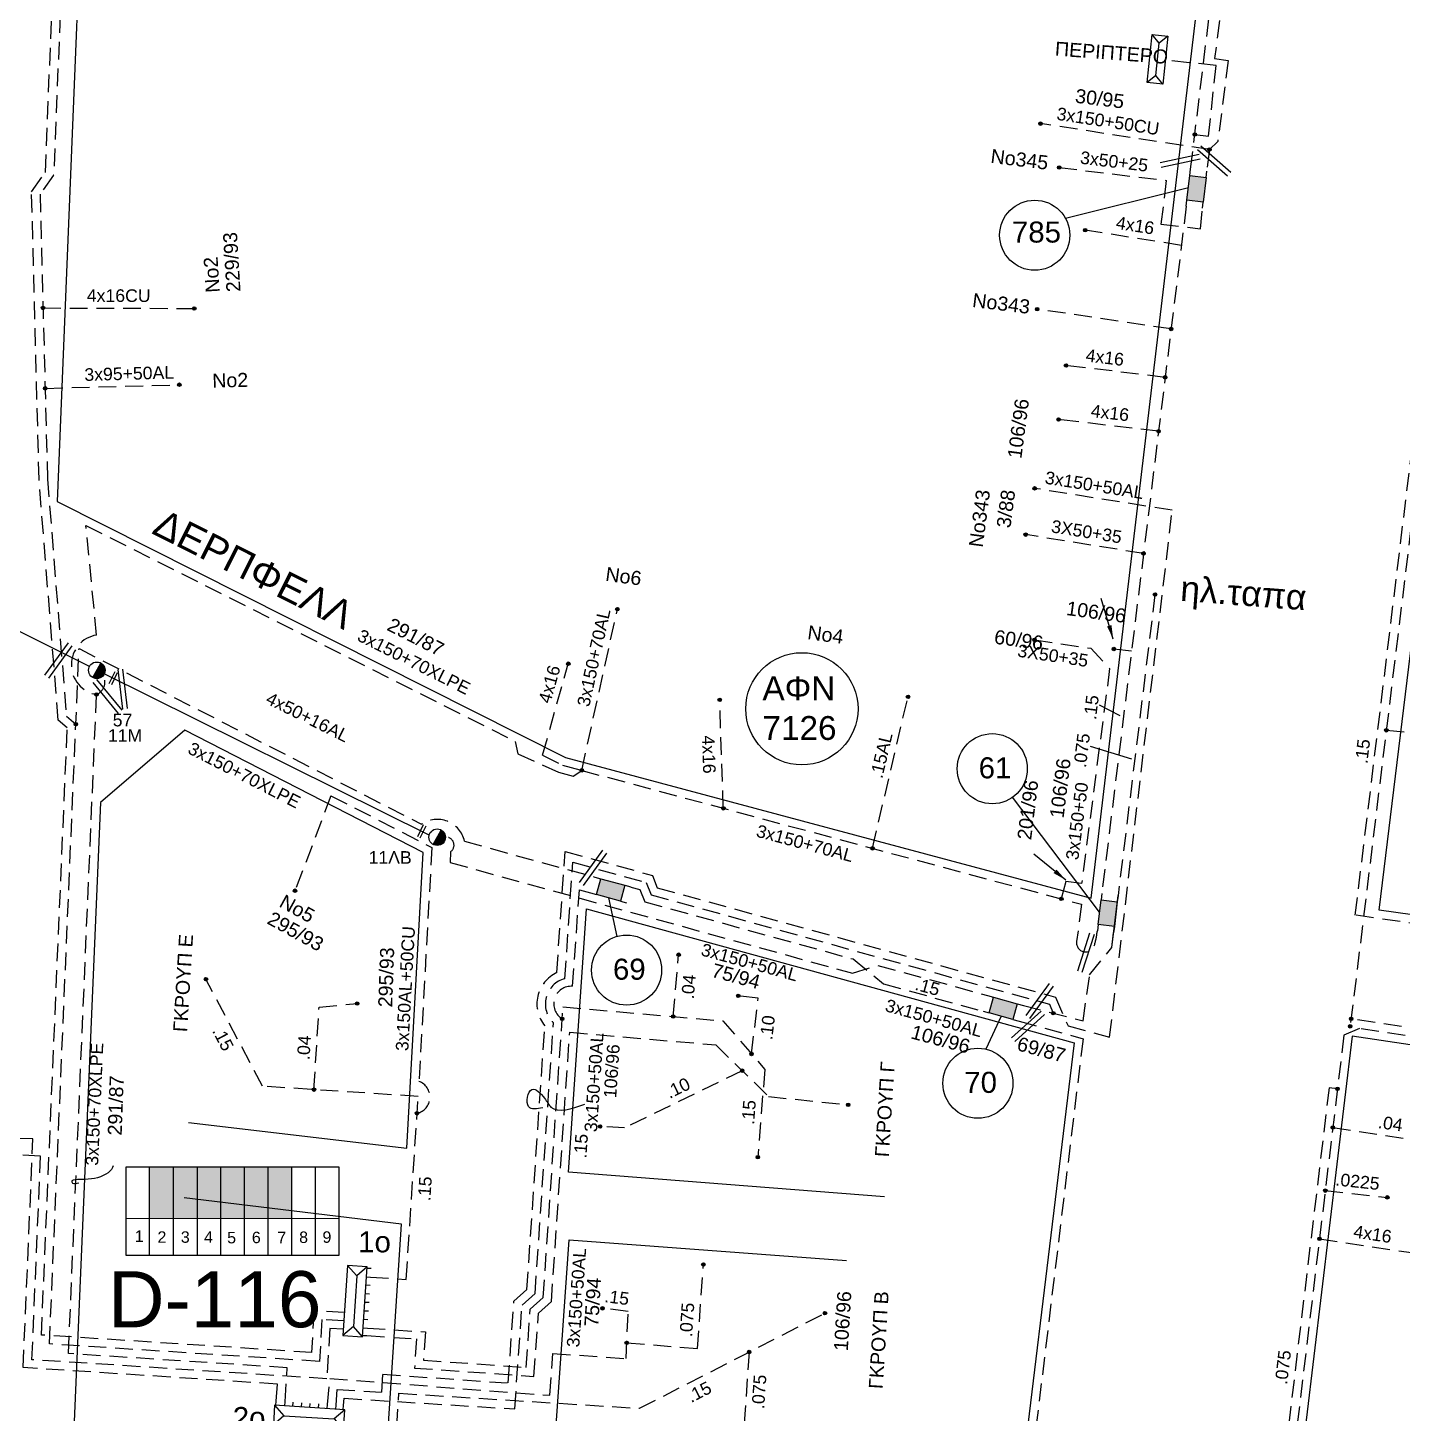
# Model space of a CAD drawing. Header units: millimetres. Extents: x 2910 to 3994, y 712 to 1224.
# Drawn here: x 2967.1 to 3065.1, y 1035.8 to 1134.6 of the extents above; entities that cross this region are included whole.
import ezdxf
from ezdxf.enums import TextEntityAlignment as Align

# ---------------------------------------------------------------- set-up
doc = ezdxf.new("R2010")
doc.units = ezdxf.units.MM
doc.linetypes.add('DASHED', pattern=[19.05, 12.7, -6.35])
for name, color, linetype in [('.0225', 7, 'Continuous'), ('.04', 7, 'Continuous'), ('.075', 7, 'Continuous'), ('.10', 7, 'Continuous'), ('.15', 7, 'Continuous'), ('.15AL', 7, 'Continuous'), ('3x150+50', 7, 'Continuous'), ('3x150+50AL', 7, 'Continuous'), ('3x150+50CU', 7, 'Continuous'), ('3x150+70AL', 7, 'Continuous'), ('3x150+70XLPE', 7, 'Continuous'), ('3x150AL+50CU', 7, 'Continuous'), ('3x50+25', 7, 'Continuous'), ('3X50+35', 7, 'Continuous'), ('3x50+35CU', 7, 'Continuous'), ('3x95+50AL', 7, 'Continuous'), ('4x16', 7, 'Continuous'), ('4x16CU', 7, 'Continuous'), ('4x25CU', 7, 'Continuous'), ('4x50+16AL', 7, 'Continuous'), ('CHECK', 7, 'Continuous'), ('Link Box 4 Διευθύνσεων', 7, 'Continuous'), ('Pillar', 7, 'Continuous'), ('Pillar OTE', 7, 'Continuous'), ('text διευθύνσεων', 7, 'Continuous'), ('TEXT ΚΑΛΩΔΙΩΝ', 7, 'Continuous'), ('Άγνωστα', 7, 'Continuous'), ('Επιγραφές - Σχήματα', 7, 'Continuous'), ('Καλώδια ΧΤ   3x150AL+50CU', 7, 'Continuous'), ('Μηχανική τομή', 7, 'Continuous'), ('Στύλος ΦΜ', 7, 'Continuous'), ('Στύλος ΦΜ @ 1', 7, 'Continuous'), ('Συνδέσεις', 7, 'Continuous'), ('Τομή', 7, 'Continuous'), ('Υποσταθμός πόλεως', 7, 'Continuous'), ('Υπόβαθρο ΔΕΗ', 7, 'Continuous')]:
    doc.layers.add(name, color=color, linetype=linetype)
doc.styles.get("Standard").update_dxf_attribs({"font": 'arial.ttf'})
doc.linetypes.add('SYN_LINE', pattern='A,0.5,-0.0001,["/\\/\\/\\/",Standard,S=0.1,R=0,X=0,Y=-0.05],-0.25', length=0.7501)
doc.dimstyles.new('ISO-25', dxfattribs={"dimtxt": 2.5, "dimasz": 2.5, "dimexe": 1.25, "dimexo": 0.625, "dimtad": 1, "dimtxsty": 'Standard', "dimcen": 2.5, "dimadec": 0, "dimazin": 0, "dimtfac": 1, "dimtmove": 0, "dimatfit": 3, "dimfxl": 1, "dimarcsym": 0})

# ---------------------------------------------------------------- blocks, each defined once
blk = doc.blocks.new('LINK BOX 4 ΑΝΑΧΩΡΗΣΕΩΝ')
at = {"layer": 'Link Box 4 Διευθύνσεων', "ltscale": 40}
blk.add_hatch(color=256, dxfattribs=at).paths.add_polyline_path([(-3.54, 0), (-3.54, -4.67), (3.54, -4.67), (3.54, 0)])
for p, q in [((-3.54, 0), (-5.33, 0)), ((5.33, 0), (3.54, 0)), ((-3.54, -4.67), (-5.33, -4.67)), ((5.33, -4.67), (3.54, -4.67))]:
    blk.add_line(p, q, dxfattribs=at)
blk.add_lwpolyline([(-3.54, -4.67), (-3.54, 0), (3.54, 0), (3.54, -4.67)], close=True, dxfattribs=at)
blk = doc.blocks.new('ΥΠΑΡΧΩΝ ΤΣΙΜΕΝΤΕΝΙΟΣ ΣΤΥΛΟΣ')
at = {"layer": 'Στύλος ΦΜ'}
blk.add_hatch(color=7, dxfattribs=at).paths.add_polyline_path([(-1.29, -2.28, 0.574793), (2.62, 0, 0.268822), (1.3, 2.27)])
at = {"layer": 'Στύλος ΦΜ', "color": 7}
blk.add_line((-1.29, -2.28), (1.3, 2.27), dxfattribs=at)
blk.add_circle((0, 0), 2.62, dxfattribs=at)
at = {"layer": 'Στύλος ΦΜ', "flags": 4}
for tag, p in [('ΑΡΙΘΜΟΣ', (-4.68, 8.05)), ('ΤΥΠΟΣ', (-4.91, 3.03))]:
    blk.add_attdef(tag, p, '', height=4, dxfattribs=at)
blk = doc.blocks.new('_ΣΥΝΔΕΣΗ')
at = {"layer": 'Συνδέσεις', "linetype": 'SYN_LINE', "ltscale": 40}
blk.add_hatch(color=256, dxfattribs=at).paths.add_polyline_path([(0.5, -0.01, 1), (-0.5, -0.01, 1)])
at = {"layer": 'Συνδέσεις'}
blk.add_circle((0, -0.01), 0.5, dxfattribs=at)
blk = doc.blocks.new('ΥΠΟΣΤΑΘΜΟΣ ΠΟΛΕΩΣ 9 ΑΝΑΧΩΡΗΣΕΩΝ')
at = {"layer": 'Υποσταθμός πόλεως', "ltscale": 40}
for p, q in [((-9.63, -2.82), (-9.63, -4)), ((-7.12, -2.82), (-7.12, -4)), ((-4.84, -2.82), (-4.84, -4)), ((-2.36, -2.82), (-2.36, -4)), ((0.09, -2.82), (0.09, -4)), ((2.55, -2.82), (2.55, -4)), ((5.02, -2.82), (5.02, -4)), ((7.48, -2.82), (7.48, -4)), ((9.61, -2.82), (9.61, -4))]:
    blk.add_line(p, q, dxfattribs=at)
blk.add_lwpolyline([(-10.02, 2.82), (10.02, 2.82), (10.02, -2.82), (-10.02, -2.82)], close=True, dxfattribs=at)
for points in [[(-7.21, 0), (-10.02, 2.82)], [(-10.02, -2.82), (-7.21, 0)], [(-7.21, 0), (7.21, 0)], [(7.21, 0), (10.02, 2.82)], [(10.02, -2.82), (7.21, 0)]]:
    blk.add_lwpolyline(points, dxfattribs=at)
at = {"layer": 'Υποσταθμός πόλεως', "linetype": 'SYN_LINE', "ltscale": 40, "flags": 1}
for tag, p in [('ΜΕΤΑΣΧΗΜΑΤΙΣΜΟΣ', (10.79, 1.71)), ('ΙΣΧΥΣ', (10.77, -1.08)), ('ΑΡΙΘΜΟΣ', (10.89, -3.8))]:
    blk.add_attdef(tag, p, '', height=1.8, dxfattribs=at)
blk = doc.blocks.new('ΤΟΜΗ')
at = {"layer": 'Τομή', "ltscale": 40}
for p, q in [((-5.68, 0), (17.06, 0)), ((-5.68, -2.77), (17.06, -2.77))]:
    blk.add_line(p, q, dxfattribs=at)
blk = doc.blocks.new('ΜΗΧΑΝΙΚΗ ΤΟΜΗ')
at = {"layer": 'Μηχανική τομή', "ltscale": 40}
for p, q in [((-1.89, 0.78), (5.69, 0.78)), ((-1.89, -0.77), (5.69, -0.77))]:
    blk.add_line(p, q, dxfattribs=at)
blk = doc.blocks.new('Pillar')
at = {"layer": 'Υποσταθμός πόλεως', "linetype": 'Continuous', "ltscale": 40}
blk.add_lwpolyline([(-8.57, 2.82), (8.57, 2.82), (8.57, -2.82), (-8.57, -2.82)], close=True, dxfattribs=at)
for points in [[(-5.75, 0), (-8.57, 2.82)], [(-8.57, -2.82), (-5.75, 0)], [(-5.75, 0), (5.75, 0)], [(5.75, 0), (8.57, 2.82)], [(8.57, -2.82), (5.75, 0)]]:
    blk.add_lwpolyline(points, dxfattribs=at)
at = {"layer": 'Pillar', "ltscale": 40}
blk.add_attdef('PILLAR', (-5.74, 3.71), '', height=2.52, dxfattribs=at)

msp = doc.modelspace()

# ---------------------------------------------------------------- hatches: boundary and pattern name
at = {"layer": 'Καλώδια ΧΤ   3x150AL+50CU', "lineweight": -3, "ltscale": 0.2}
h = msp.add_hatch(color=2, dxfattribs=at)
h.dxf.hatch_style = 1
h.paths.add_polyline_path([(2977.505, 1053.395), (2975.785, 1053.396), (2975.784, 1049.715), (2977.504, 1049.714)])
h = msp.add_hatch(color=27, dxfattribs=at)
h.dxf.hatch_style = 1
h.paths.add_polyline_path([(2977.504, 1049.714), (2979.224, 1049.712), (2979.224, 1053.395), (2977.505, 1053.395)])
h = msp.add_hatch(color=5, dxfattribs=at)
h.dxf.hatch_style = 1
h.paths.add_polyline_path([(2980.873, 1053.395), (2979.224, 1053.395), (2979.224, 1049.712), (2980.873, 1049.71)])
h = msp.add_hatch(color=30, dxfattribs=at)
h.dxf.hatch_style = 1
h.paths.add_polyline_path([(2980.873, 1049.71), (2982.566, 1049.709), (2982.566, 1053.395), (2980.873, 1053.395)])
h = msp.add_hatch(color=85, dxfattribs=at)
h.dxf.hatch_style = 1
h.paths.add_polyline_path([(2982.566, 1049.71), (2984.259, 1049.709), (2984.259, 1053.395), (2982.566, 1053.395)])
h = msp.add_hatch(color=133, dxfattribs=at)
h.dxf.hatch_style = 1
h.paths.add_polyline_path([(2984.264, 1049.709), (2985.957, 1049.707), (2985.957, 1053.393), (2984.264, 1053.394)])

# ---------------------------------------------------------------- linework, layer by layer
at = {"layer": '.0225', "color": 27, "linetype": 'DASHED', "lineweight": -3, "ltscale": 0.1}
msp.add_lwpolyline([(3059.629, 1051.689), (3064.054, 1051.21)], dxfattribs=at)
at = {"layer": '.04', "color": 30, "linetype": 'DASHED', "lineweight": -3, "ltscale": 0.1}
msp.add_lwpolyline([(3013.134, 1064.106), (3013.525, 1068.51)], dxfattribs=at)
at = {"layer": '.04', "color": 133, "linetype": 'DASHED', "lineweight": -3, "ltscale": 0.1}
msp.add_lwpolyline([(2987.523, 1058.891), (2987.888, 1064.776), (2990.597, 1065.027)], dxfattribs=at)
at = {"layer": '.04', "color": 27, "linetype": 'DASHED', "lineweight": -3, "ltscale": 0.1}
msp.add_lwpolyline([(3060.169, 1056.188), (3068.127, 1054.986)], dxfattribs=at)
at = {"layer": '.075', "color": 62, "linetype": 'DASHED', "lineweight": -3, "ltscale": 0.1}
msp.add_lwpolyline([(3069.984, 1138.749), (3070.58, 1138.677), (3061.409, 1063.41)], dxfattribs=at)
at = {"layer": '.075', "color": 2, "linetype": 'DASHED', "lineweight": -3, "ltscale": 0.1}
msp.add_lwpolyline([(3047.49, 1094.198), (3044.853, 1072.728)], dxfattribs=at)
at = {"layer": '.075', "color": 6, "linetype": 'DASHED', "lineweight": -3, "ltscale": 0.1}
msp.add_lwpolyline([(3037.796, 1063.775), (3042.36, 1062.52), (3032.204, 978.679), (3031.287, 964.35), (3030.239, 941.183), (3031.45, 938.572), (3030.965, 929.828), (3029.982, 927.209), (3028.408, 909.453), (3027.282, 891.407)], dxfattribs=at)
at = {"layer": '.075', "color": 27, "linetype": 'DASHED', "lineweight": -3, "ltscale": 0.1}
for points in [[(3060.5, 1058.947), (3059.904, 1059.018), (3055.87, 1025.407)], [(3009.822, 1040.843), (3014.874, 1040.43), (3015.288, 1046.424)]]:
    msp.add_lwpolyline(points, dxfattribs=at)
at = {"layer": '.075', "color": 1, "linetype": 'DASHED', "lineweight": -3, "ltscale": 0.1}
msp.add_lwpolyline([(3018.548, 1040.179), (3018.045, 1032.966)], dxfattribs=at)
at = {"layer": '.10', "color": 30, "linetype": 'DASHED', "lineweight": -3, "ltscale": 0.1}
msp.add_lwpolyline([(3018.72, 1061.433), (3019.194, 1065.414), (3017.775, 1065.583)], dxfattribs=at)
at = {"layer": '.10', "color": 5, "linetype": 'DASHED', "lineweight": -3, "ltscale": 0.1}
msp.add_lwpolyline([(3018.058, 1060.243), (3009.661, 1056.167), (3007.919, 1056.266)], dxfattribs=at)
at = {"layer": '.15', "color": 85, "linetype": 'DASHED', "lineweight": -3, "ltscale": 0.1}
msp.add_lwpolyline([(2971.011, 1171.041, 0.360161), (2970.625, 1170.16), (2970.331, 1162.896), (2970.501, 1162.161), (2968.96, 1124.084), (2967.99, 1122.73), (2968.519, 1102.425), (2969.868, 1085.523), (2970.541, 1084.956)], format="xyb", dxfattribs=at)
at = {"layer": '.15', "color": 62, "linetype": 'DASHED', "lineweight": -3, "ltscale": 0.1}
msp.add_lwpolyline([(3074.048, 1062.663), (3071.502, 1063.044), (3072.514, 1069.819), (3061.77, 1071.328), (3070.475, 1142.777)], dxfattribs=at)
at = {"layer": '.15', "color": 2, "linetype": 'DASHED', "lineweight": -3, "ltscale": 0.1}
for points in [[(3049.714, 1121.872), (3043.694, 1072.866)], [(3045.817, 1090.145), (3044.557, 1090.303)]]:
    msp.add_lwpolyline(points, dxfattribs=at)
at = {"layer": '.15', "color": 30, "linetype": 'DASHED', "lineweight": -3, "ltscale": 0.1}
msp.add_lwpolyline([(2996.896, 1076.885, -0.771551), (2997.261, 1075.857), (2997.234, 1075.084), (3025.919, 1067.197), (3027.738, 1067.751), (3035.536, 1065.607)], format="xyb", dxfattribs=at)
for points in [[(3010.121, 1073.339), (3010.761, 1073.163), (3011.108, 1072.29), (3025.963, 1068.206), (3028.127, 1066.434), (3035.227, 1064.482)], [(2991.328, 1041.884), (2995.463, 1041.616), (2995.333, 1039.6), (3002.649, 1039.091), (3002.941, 1043.231), (3003.871, 1044.063), (3005.276, 1064.793), (3016.679, 1063.796), (3019.667, 1060.337), (3019.165, 1054.078)]]:
    msp.add_lwpolyline(points, dxfattribs=at)
at = {"layer": '.15', "color": 133, "linetype": 'DASHED', "lineweight": -3, "ltscale": 0.1}
msp.add_lwpolyline([(2991.563, 1045.526), (2994.102, 1045.362), (2994.951, 1058.408), (2983.857, 1059.13), (2979.819, 1066.765)], dxfattribs=at)
at = {"layer": '.15', "color": 5, "linetype": 'DASHED', "lineweight": -3, "ltscale": 0.1}
msp.add_lwpolyline([(2991.293, 1041.352), (2994.83, 1041.123), (2994.695, 1039.043), (3003.205, 1038.45), (3003.523, 1042.946), (3004.453, 1043.778), (3005.755, 1062.983), (3016.18, 1062.082), (3019.937, 1058.404), (3025.61, 1057.807)], dxfattribs=at)
at = {"layer": '.15', "color": 27, "linetype": 'DASHED', "lineweight": -3, "ltscale": 0.1}
for points in [[(3078.524, 1060.781), (3062.075, 1063.239), (3060.96, 1062.782), (3056.466, 1025.336), (3055.045, 1023.493), (3054.726, 1020.836)], [(2988.485, 1036.445), (2988.649, 1038.291), (3004.334, 1037.099), (3004.553, 1040.083), (3009.772, 1039.715), (3009.923, 1043.069), (3008.097, 1043.301)]]:
    msp.add_lwpolyline(points, dxfattribs=at)
at = {"layer": '.15', "color": 1, "linetype": 'DASHED', "lineweight": -3, "ltscale": 0.1}
msp.add_lwpolyline([(2993.578, 1037.242), (3010.739, 1036.172), (3023.956, 1042.955)], dxfattribs=at)
at = {"layer": '.15AL', "color": 1, "linetype": 'DASHED', "lineweight": -3, "ltscale": 0.1}
msp.add_lwpolyline([(3027.344, 1076.101), (3029.878, 1086.893)], dxfattribs=at)
at = {"layer": '3x150+50', "color": 30, "linetype": 'DASHED', "lineweight": -3, "ltscale": 0.1}
msp.add_lwpolyline([(3121.778, 1143.338), (3121.359, 1142.286), (3115.312, 1144.615), (3115.355, 1144.852), (3069.097, 1162.67), (3069.902, 1169.893), (3057.926, 1171.228), (3053.875, 1137.14), (3052.34, 1136.998), (3051.737, 1132.402), (3052.718, 1132.273), (3051.959, 1126.493), (3051.371, 1125.922), (3051.188, 1124.38)], dxfattribs=at)
at = {"layer": '3x150+50', "color": 1, "linetype": 'DASHED', "lineweight": -3, "ltscale": 0.1}
for points in [[(3042.91, 1090.359), (3044.257, 1088.924), (3042.256, 1073.578), (3041.138, 1073.723), (3040.808, 1072.495)], [(2987.213, 989.411), (2991.722, 989.124), (2993.401, 1015.446), (2992.345, 1017.738), (2993.578, 1037.242)]]:
    msp.add_lwpolyline(points, dxfattribs=at)
at = {"layer": '3x150+50', "color": 30, "linetype": 'DASHED', "lineweight": -3, "ltscale": 0.1}
msp.add_lwpolyline([(3005.218, 1063.936, -0.787338), (3005.961, 1066.258), (3006.447, 1073.139), (3007.243, 1072.92)], format="xyb", dxfattribs=at)
at = {"layer": '3x150+50AL', "color": 173, "linetype": 'DASHED', "lineweight": -3, "ltscale": 0.1}
msp.add_lwpolyline([(2989.099, 1036.406), (2989.171, 1037.518), (2992.352, 1037.312), (2992.435, 1038.599), (3001.367, 1037.977), (3001.778, 1043.801), (3002.707, 1044.631), (3003.982, 1063.442, -0.491638), (3004.84, 1067.233), (3005.426, 1075.875), (3011.656, 1074.162), (3012.002, 1073.289), (3040.394, 1065.482), (3041.289, 1063.437), (3044.256, 1062.621), (3048.722, 1100.199), (3038.908, 1101.76)], format="xyb", dxfattribs=at)
at = {"layer": '3x150+50AL', "color": 2, "linetype": 'DASHED', "lineweight": -3, "ltscale": 0.1}
msp.add_lwpolyline([(2989.631, 1036.371), (2989.664, 1036.885), (3001.838, 1036.126), (3002.36, 1043.516), (3003.289, 1044.347), (3004.598, 1063.66, -0.590158), (3005.412, 1066.803), (3005.975, 1075.102), (3011.208, 1073.663), (3011.555, 1072.79), (3039.959, 1064.98), (3040.237, 1064.346)], format="xyb", dxfattribs=at)
msp.add_lwpolyline([(3038.105, 1064.901), (3042.368, 1063.791), (3042.831, 1067.08), (3044.414, 1069.034), (3044.538, 1070.082)], dxfattribs=at)
at = {"layer": '3x150+50CU', "color": 30, "linetype": 'DASHED', "lineweight": -3, "ltscale": 0.1}
msp.add_lwpolyline([(3051.371, 1125.922), (3039.32, 1127.764)], dxfattribs=at)
at = {"layer": '3x150+70AL', "color": 27, "linetype": 'DASHED', "lineweight": -3, "ltscale": 0.1}
msp.add_lwpolyline([(2989.68, 1043.008), (2987.512, 1043.126), (2987.351, 1040.151), (2968.087, 1041.397), (2969.929, 1084.687), (2969.29, 1085.226), (2967.919, 1102.393), (2967.385, 1122.915), (2968.367, 1124.288), (2969.902, 1162.185, -0.755849), (2970.93, 1162.872, 0.755849)], format="xyb", dxfattribs=at)
at = {"layer": '3x150+70AL', "color": 173, "linetype": 'DASHED', "lineweight": -3, "ltscale": 0.1}
msp.add_lwpolyline([(3050.029, 1124.518), (3051.637, 1137.733), (3052.375, 1138.869), (3052.641, 1140.309)], dxfattribs=at)
at = {"layer": '3x150+70AL', "color": 1, "linetype": 'DASHED', "lineweight": -3, "ltscale": 0.1}
for points in [[(3006.616, 1081.652), (3009.158, 1093.153)], [(3003.818, 1082.738), (3005.25, 1082.018), (3006.617, 1081.652)]]:
    msp.add_lwpolyline(points, dxfattribs=at)
at = {"layer": '3x150+70AL', "color": 85, "linetype": 'DASHED', "lineweight": -3, "ltscale": 0.1}
msp.add_lwpolyline([(2989.647, 1042.409), (2988.079, 1042.494), (2987.917, 1039.513), (2968.66, 1040.759), (2970.77, 1090.339), (2995.192, 1077.813, -0.532512), (2998.252, 1076.603), (3007.553, 1074.046)], format="xyb", dxfattribs=at)
at = {"layer": '3x150+70AL', "color": 1, "linetype": 'DASHED', "lineweight": -3, "ltscale": 0.1}
msp.add_lwpolyline([(3006.617, 1081.652), (3042.251, 1072.108), (3041.899, 1069.449, 0.929089), (3043.173, 1069.184, 0.040984), (3043.379, 1070.22, 562.078772)], format="xyb", dxfattribs=at)
at = {"layer": '3x150+70AL', "color": 6, "linetype": 'DASHED', "lineweight": -3, "ltscale": 0.1}
msp.add_lwpolyline([(2984.832, 1036.682), (2984.911, 1037.896), (2966.787, 1039.078), (2967.481, 1055.373), (2960.437, 1055.553), (2959.281, 1054.7)], dxfattribs=at)
at = {"layer": '3x150+70AL', "color": 2, "linetype": 'DASHED', "lineweight": -3, "ltscale": 0.1}
msp.add_lwpolyline([(2989.615, 1041.809), (2988.645, 1041.862), (2988.45, 1038.276), (2967.411, 1039.637), (2968.03, 1054.159), (2960.924, 1054.462), (2959.973, 1053.761)], dxfattribs=at)
at = {"layer": '3x150+70XLPE', "color": 1, "linetype": 'DASHED', "lineweight": -3, "ltscale": 0.1}
for points in [[(2972.017, 1087.064, -0.849035), (2972.024, 1091.305), (2971.265, 1099.112), (3001.868, 1083.719), (3002.059, 1082.837), (3004.954, 1081.519), (3006, 1081.231), (3006.616, 1081.652)], [(2985.457, 1036.641), (2985.614, 1039.061), (2970.017, 1040.07), (2972.017, 1087.064, 0.447292), (2972.494, 1088.419)]]:
    msp.add_lwpolyline(points, format="xyb", dxfattribs=at)
at = {"layer": '3x150AL+50CU', "color": 133, "linetype": 'DASHED', "lineweight": -3, "ltscale": 0.1}
msp.add_lwpolyline([(2988.725, 1079.851), (2986.171, 1073.073)], dxfattribs=at)
msp.add_lwpolyline([(2988.725, 1079.851), (2995.926, 1076.158), (2995.01, 1059.476, -0.74582), (2994.873, 1057.202)], format="xyb", dxfattribs=at)
at = {"layer": '3x50+25', "color": 2, "linetype": 'DASHED', "lineweight": -3, "ltscale": 0.1}
msp.add_lwpolyline([(3040.655, 1124.64), (3048.291, 1123.719), (3047.915, 1120.603), (3050.736, 1120.263), (3050.873, 1121.735)], dxfattribs=at)
at = {"layer": '3X50+35', "color": 2, "linetype": 'DASHED', "lineweight": -3, "ltscale": 0.1}
msp.add_lwpolyline([(3046.673, 1097.115), (3038.272, 1098.46)], dxfattribs=at)
at = {"layer": '3X50+35', "color": 1, "linetype": 'DASHED', "lineweight": -3, "ltscale": 0.1}
msp.add_lwpolyline([(3038.901, 1090.957), (3042.91, 1090.359)], dxfattribs=at)
at = {"layer": '3x50+35CU', "color": 62, "linetype": 'DASHED', "lineweight": -3, "ltscale": 0.1}
msp.add_lwpolyline([(3063.981, 1084.515), (3073.559, 1083.61)], dxfattribs=at)
at = {"layer": '3x95+50AL', "color": 85, "linetype": 'DASHED', "lineweight": -3, "ltscale": 0.1}
msp.add_lwpolyline([(2968.35, 1108.892), (2977.921, 1109.148)], dxfattribs=at)
at = {"layer": '4x16', "color": 173, "linetype": 'DASHED', "lineweight": -3, "ltscale": 0.1}
msp.add_lwpolyline([(3050.329, 1126.989), (3051.312, 1126.864), (3051.847, 1131.908), (3048.232, 1132.292)], dxfattribs=at)
at = {"layer": '4x16', "color": 2, "linetype": 'DASHED', "lineweight": -3, "ltscale": 0.1}
for points in [[(3049.371, 1119.081), (3042.505, 1120.166)], [(3048.64, 1113.128), (3039.086, 1114.539)], [(3048.216, 1109.675), (3041.148, 1110.525)], [(3047.744, 1105.832), (3040.619, 1106.669)]]:
    msp.add_lwpolyline(points, dxfattribs=at)
at = {"layer": '4x16', "color": 1, "linetype": 'DASHED', "lineweight": -3, "ltscale": 0.1}
for points in [[(3003.818, 1082.738), (3005.652, 1089.256)], [(3016.708, 1078.949), (3016.451, 1086.686)]]:
    msp.add_lwpolyline(points, dxfattribs=at)
at = {"layer": '4x16', "color": 27, "linetype": 'DASHED', "lineweight": -3, "ltscale": 0.1}
msp.add_lwpolyline([(3059.216, 1048.251), (3068.784, 1046.828)], dxfattribs=at)
at = {"layer": '4x16CU', "color": 85, "linetype": 'DASHED', "lineweight": -3, "ltscale": 0.1}
msp.add_lwpolyline([(2968.201, 1114.622), (2978.988, 1114.588)], dxfattribs=at)
at = {"layer": '4x25CU', "color": 62, "linetype": 'DASHED', "lineweight": -3, "ltscale": 0.1}
msp.add_lwpolyline([(3085.287, 1052.057), (3086.264, 1059.688), (3080.492, 1060.559), (3080.144, 1061.146), (3061.473, 1063.936)], dxfattribs=at)
at = {"layer": '4x50+16AL', "color": 6, "linetype": 'Continuous', "lineweight": -3, "ltscale": 0.1}
msp.add_lwpolyline([(2971.51, 1089.053), (2939.29, 1105.136), (2916.403, 1120.237)], dxfattribs=at)
at = {"layer": '4x50+16AL', "color": 30, "linetype": 'Continuous', "lineweight": -3, "ltscale": 0.1}
msp.add_lwpolyline([(2995.736, 1077.032), (2972.565, 1088.53)], dxfattribs=at)
at = {"layer": 'CHECK', "color": 7, "linetype": 'Continuous', "lineweight": -3, "ltscale": 0.1}
msp.add_lwpolyline([(3044.414, 1069.034), (3044.853, 1072.728)], dxfattribs=at)
at = {"layer": 'Pillar OTE', "lineweight": -3, "ltscale": 40}
for points in [[(2974.12, 1047.076), (2974.121, 1053.396), (2989.287, 1053.395), (2989.287, 1047.061), (2974.12, 1047.076)], [(2975.784, 1047.074), (2975.785, 1053.396)], [(2977.504, 1047.073), (2977.505, 1053.395)], [(2979.224, 1047.071), (2979.224, 1053.395)], [(2980.873, 1047.069), (2980.873, 1053.395)], [(2982.566, 1047.068), (2982.566, 1053.395)], [(2984.264, 1047.066), (2984.264, 1053.395)], [(2985.933, 1047.064), (2985.933, 1053.395)], [(2987.627, 1047.063), (2987.627, 1053.395)], [(2974.12, 1049.717), (2989.287, 1049.702)]]:
    msp.add_lwpolyline(points, dxfattribs=at)
at = {"layer": 'TEXT ΚΑΛΩΔΙΩΝ', "color": 7, "linetype": 'Continuous', "ltscale": 0.1}
msp.add_open_spline([(2973.197, 1053.455), (2973.141, 1053.119), (2972.189, 1052.42), (2970.173, 1052.535), (2970.255, 1052.246), (2970.379, 1052.15), (2970.75, 1052.246)], degree=3, dxfattribs=at)
at = {"layer": 'Υπόβαθρο ΔΕΗ', "linetype": 'Continuous', "lineweight": -3}
for points in [[(2969.219, 1100.813), (3005.465, 1082.581), (3042.938, 1072.545), (3051.429, 1143.983), (2971.981, 1169.057), (2969.219, 1100.813)], [(3107.048, 1135.096), (3081.638, 1069.143), (3063.469, 1071.696), (3072.831, 1148.531), (3107.048, 1135.096)], [(3043.506, 1086.318), (3044.99, 1085.57)], [(2995.306, 1075.802), (2978.303, 1084.523), (2972.29, 1079.369), (2968.176, 982.716), (2989.419, 981.289), (2991.746, 1017.776), (2975.815, 1019.652)], [(3042.857, 1083.372), (3045.812, 1082.488)], [(2978.574, 1056.538), (2994.148, 1054.726), (2995.306, 1075.802)], [(3028.207, 1051.238), (3005.68, 1053.005), (3006.953, 1071.79), (3041.721, 1062.23), (3031.608, 978.751)], [(2976.626, 1025.461), (2992.103, 1023.747), (2993.757, 1049.309), (2978.274, 1051.187)], [(3021.487, 1023.818), (3004.147, 1025.818), (3005.726, 1048.177), (3025.497, 1046.701)]]:
    msp.add_lwpolyline(points, dxfattribs=at)
at = {"layer": 'Υπόβαθρο ΔΕΗ', "lineweight": -3}
for points in [[(3049.871, 1123.195), (3041.116, 1120.993)], [(3043.537, 1071.543), (3037.339, 1079.738)], [(3008.528, 1072.567), (3009.121, 1069.816)], [(3036.511, 1064.128), (3035.418, 1061.783)]]:
    msp.add_lwpolyline(points, dxfattribs=at)
at = {"layer": 'Υπόβαθρο ΔΕΗ', "linetype": 'Continuous', "lineweight": -3}
msp.add_lwpolyline([(3083.717, 1013.651), (3103.851, 1056.389), (3061.556, 1062.71), (3056.078, 1017.071)], close=True, dxfattribs=at)
at = {"layer": 'Υπόβαθρο ΔΕΗ', "lineweight": -3}
for centre in [(3038.914, 1119.809), (3035.887, 1081.773), (3009.813, 1067.414), (3034.863, 1059.346)]:
    msp.add_circle(centre, 2.5, dxfattribs=at)
at = {"layer": 'Υπόβαθρο ΔΕΗ', "lineweight": -3, "ltscale": 0.1}
msp.add_circle((3022.313, 1086.046), 4, dxfattribs=at)
at = {"layer": 'Υπόβαθρο ΔΕΗ', "linetype": 'Continuous', "lineweight": -3, "start_tangent": (-0.998021, -0.062888)}
msp.add_spline([(3003.841, 1057.598), (3002.826, 1057.678), (3003.066, 1058.906), (3003.961, 1058.279), (3004.415, 1057.652), (3006.831, 1057.865)], degree=3, dxfattribs=at)

# ---------------------------------------------------------------- block references
at = {"layer": 'Link Box 4 Διευθύνσεων', "lineweight": -3, "xscale": 0.2499999999999997, "yscale": 0.2499999999999997, "zscale": 0.2499999999999997}
for p, rotation in [((3051.03, 1123.057), 263.221605803546), ((3008.528, 1072.567), 164.626490182813), ((3043.537, 1071.543), 83.22160580354478), ((3036.511, 1064.128), 164.626490182813)]:
    msp.add_blockref('LINK BOX 4 ΑΝΑΧΩΡΗΣΕΩΝ', p, dxfattribs=dict(at, rotation=rotation))
at = {"layer": 'Pillar', "color": 2, "linetype": 'Continuous', "lineweight": -3, "ltscale": 0.1, "xscale": 0.2000000000000834, "yscale": 0.2000000000000834, "rotation": 83.8619240460964}
msp.add_blockref('Pillar', (3047.672, 1132.352), dxfattribs=at)
at = {"layer": 'Μηχανική τομή', "lineweight": -3, "xscale": 0.1249999999999999, "yscale": 0.1249999999999999, "zscale": 0.2499999999999677, "rotation": 243.8535941172347}
for p in [(2973.304, 1088.428), (2995.296, 1077.514)]:
    msp.add_blockref('ΜΗΧΑΝΙΚΗ ΤΟΜΗ', p, dxfattribs=at)
at = {"layer": 'Στύλος ΦΜ @ 1', "lineweight": -3, "ltscale": 40}
ref = msp.add_blockref('ΥΠΑΡΧΩΝ ΤΣΙΜΕΝΤΕΝΙΟΣ ΣΤΥΛΟΣ', (2972.038, 1088.791), dxfattribs=dict(at, xscale=0.225, yscale=0.225, zscale=0.225))
ref.add_attrib('ΤΥΠΟΣ', '11M', dxfattribs={"layer": 'Στύλος ΦΜ', "height": 0.9, "flags": 4}).set_placement((2972.828, 1083.42), align=Align.BOTTOM_LEFT)
ref.add_attrib('ΑΡΙΘΜΟΣ', '57', (2973.171, 1084.791), dxfattribs={"layer": 'Στύλος ΦΜ', "height": 0.9, "flags": 4})
ref = msp.add_blockref('ΥΠΑΡΧΩΝ ΤΣΙΜΕΝΤΕΝΙΟΣ ΣΤΥΛΟΣ', (2996.307, 1076.888), dxfattribs=dict(at, xscale=0.225, yscale=0.225, zscale=0.225))
ref.add_attrib('ΤΥΠΟΣ', '11ΛΒ', dxfattribs={"layer": 'Στύλος ΦΜ', "height": 0.9, "flags": 4}).set_placement((2991.416, 1074.726), align=Align.BOTTOM_LEFT)
at = {"layer": 'Συνδέσεις', "lineweight": -3, "xscale": 0.25, "yscale": 0.25, "zscale": 0.25}
for p in [(3039.321, 1127.767), (3050.33, 1126.992), (3051.372, 1125.924), (3040.656, 1124.642), (3042.506, 1120.168), (2968.202, 1114.625), (2978.989, 1114.591), (3039.087, 1114.542), (3048.641, 1113.131), (3041.149, 1110.528), (3048.217, 1109.678), (2968.351, 1108.895), (2977.921, 1109.151), (3040.62, 1106.672), (3047.745, 1105.835), (3038.909, 1101.763), (3038.273, 1098.463), (3046.674, 1097.117), (3047.491, 1094.201), (3009.158, 1093.155), (3038.901, 1090.96), (3044.558, 1090.306), (3005.653, 1089.259), (2972.017, 1087.064), (3016.452, 1086.689), (3029.879, 1086.896), (2970.541, 1084.956), (3063.981, 1084.517), (3006.617, 1081.655), (3016.708, 1078.952), (3027.345, 1076.104), (2986.172, 1073.076), (3040.808, 1072.495), (3013.526, 1068.513), (2979.82, 1066.768), (2990.598, 1065.03), (3017.775, 1065.585), (3005.219, 1063.939), (3013.135, 1064.109), (3040.237, 1064.346), (3061.474, 1063.939), (3061.41, 1063.413), (3018.721, 1061.436), (3018.059, 1060.246), (3060.501, 1058.949), (2987.524, 1058.894), (2994.873, 1057.205), (3025.61, 1057.81), (3007.92, 1056.269), (3060.17, 1056.191), (3019.166, 1054.081), (3059.63, 1051.691), (3064.055, 1051.213), (3059.217, 1048.254), (3015.288, 1046.427), (3008.098, 1043.303), (3023.957, 1042.958), (3009.823, 1040.846), (3018.548, 1040.182)]:
    msp.add_blockref('_ΣΥΝΔΕΣΗ', p, dxfattribs=at)
at = {"layer": 'Τομή', "lineweight": -3, "zscale": 0.2499999999999997}
for p, xscale, yscale, rotation in [((3048.546, 1125.146), 0.125, 0.125, 11.97413031867121), ((3051.289, 1125.706), 0.125, 0.125, 318.7927247944763), ((2968.754, 1089.016), 0.1249999999999998, 0.1249999999999998, 54.04487097509113), ((2973.801, 1086.719), 0.1249999999999998, 0.1249999999999998, 96.80686977285602), ((2973.125, 1086.267), 0.1249999999999998, 0.1249999999999998, 129.5608718263966), ((3006.866, 1074.234), 0.1249999999999998, 0.1249999999999998, 54.04487097509113), ((3042.195, 1068.048), 0.1249999999999998, 0.1249999999999998, 72.18385349698161), ((3038.711, 1064.743), 0.1249999999999998, 0.1249999999999998, 54.04487097509113), ((3037.793, 1063.059), 0.1249999999999998, 0.1249999999999998, 42.36254823073044)]:
    msp.add_blockref('ΤΟΜΗ', p, dxfattribs=dict(at, xscale=xscale, yscale=yscale, rotation=rotation))
at = {"layer": 'Υποσταθμός πόλεως', "lineweight": -3, "xscale": -0.2499999999999994, "yscale": 0.2499999999999995, "zscale": 0.2499999999999996}
for p, rotation in [((2990.45, 1043.814), 86.29790321700978), ((2987.169, 1035.528), 176.2979032170284)]:
    msp.add_blockref('ΥΠΟΣΤΑΘΜΟΣ ΠΟΛΕΩΣ 9 ΑΝΑΧΩΡΗΣΕΩΝ', p, dxfattribs=dict(at, rotation=rotation))

# ---------------------------------------------------------------- texts
at = {"lineweight": -3, "ltscale": 30, "char_height": 0.817, "width": 5.62865, "attachment_point": 1}
for s, insert in [('1', (2974.743, 1048.856)), ('2', (2976.363, 1048.789)), ('3', (2978.028, 1048.789)), ('4', (2979.68, 1048.789)), ('5', (2981.331, 1048.749)), ('6', (2983.091, 1048.762)), ('7', (2984.906, 1048.762)), ('8', (2986.463, 1048.776)), ('9', (2988.128, 1048.789))]:
    msp.add_mtext(s, dxfattribs=dict(at, insert=insert))
at = {"layer": 'text διευθύνσεων', "color": 7, "linetype": 'Continuous', "lineweight": -3, "ltscale": 0.1}
msp.add_text('ΔΕΡΠΦΕΛΛ', height=2, rotation=333.29831, dxfattribs=at).set_placement((2983.228, 1096.005), align=Align.MIDDLE_CENTER)
at = {"layer": 'TEXT ΚΑΛΩΔΙΩΝ', "color": 7, "linetype": 'Continuous', "lineweight": -3, "ltscale": 0.1}
for s, rotation, p in [('3x150+50CU', 351.30611, (3044.143, 1127.937)), ('3x50+25', 353.12449, (3044.581, 1125.073)), ('4x16', 351.02256, (3046.079, 1120.512)), ('4x16CU', 359.81666, (2973.598, 1115.505)), ('4x16', 353.14612, (3043.92, 1111.098)), ('3x95+50AL', 1.53353, (2974.347, 1109.953)), ('4x16', 353.29945, (3044.286, 1107.144)), ('3x150+50AL', 350.96021, (3043.171, 1101.993)), ('3X50+35', 350.89823, (3042.615, 1098.676)), ('3x150+70AL', 77.53816, (3007.472, 1089.697)), ('3x150+70XLPE', 333.29831, (2994.653, 1089.39)), ('3X50+35', 351.5192, (3040.216, 1089.84)), ('4x16', 74.27945, (3004.308, 1087.803)), ('4x50+16AL', 333.60884, (2987.075, 1085.453)), ('.15', 82.99635, (3042.94, 1086.152)), ('4x16', 271.90077, (3015.68, 1082.788)), ('.15AL', 76.78837, (3027.975, 1082.726)), ('.075', 82.99635, (3042.264, 1083.079)), ('.15', 83.0532, (3062.287, 1083.016)), ('3x150+70XLPE', 332.84658, (2982.555, 1081.317)), ('3x150+50', 82.57047, (3041.93, 1078.039)), ('3x150+70AL', 345.00722, (3022.534, 1076.457)), ('3x150AL+50CU', 86.8565, (2994.038, 1066.098)), ('3x150+50AL', 344.62649, (3018.591, 1067.974)), ('.04', 84.93135, (3014.226, 1066.229)), ('.15', 344.62649, (3031.277, 1066.226)), ('3x150+50AL', 344.62649, (3031.729, 1063.994)), ('.10', 83.21782, (3019.851, 1063.317)), ('.15', 297.87275, (2981.042, 1062.527)), ('3x150+70XLPE', 87.56291, (2971.867, 1057.854)), ('.04', 86.45258, (2986.807, 1061.889)), ('3x150+50AL', 86.12219, (3007.487, 1059.413)), ('106/96', 86.12219, (3008.75, 1060.211)), ('.10', 25.89433, (3013.467, 1059.014)), ('.15', 85.41216, (3018.519, 1057.279)), ('.04', 351.41229, (3064.282, 1056.477)), ('.15', 86.12219, (3006.553, 1054.871)), ('.15', 86.27782, (2995.425, 1051.827)), ('.0225', 353.83191, (3061.938, 1052.344)), ('4x16', 351.54126, (3063.01, 1048.596)), ('3x150+50AL', 85.96095, (3006.236, 1044.067)), ('.15', 352.77018, (3009.123, 1044.078)), ('.075', 86.04961, (3014.113, 1042.483)), ('.075', 83.15569, (3056.607, 1039.1)), ('.075', 86.01366, (3019.253, 1037.352)), ('.15', 27.16798, (3014.988, 1037.341))]:
    msp.add_text(s, height=0.9, rotation=rotation, dxfattribs=at).set_placement(p, align=Align.MIDDLE_CENTER)
at = {"layer": 'Άγνωστα', "color": 7, "lineweight": -3}
note = msp.add_mtext_dynamic_manual_height_columns('ΠΕΡΙΠΤΕΡΟ\\P', width=1.8, gutter_width=0, heights=[0.73, 0], dxfattribs=dict(at, insert=(3038.609, 1133.75), char_height=1, attachment_point=1, rotation=355.75372))
note = msp.add_mtext_dynamic_manual_height_columns('30/95\\P', width=1.8, gutter_width=0, heights=[0.73, 0], dxfattribs=dict(at, insert=(3040.09, 1130.476), char_height=1, attachment_point=1, rotation=353))
note = msp.add_mtext_dynamic_manual_height_columns('Νο345\\P', width=1.8, gutter_width=0, heights=[0.73, 0], dxfattribs=dict(at, insert=(3034.064, 1126.187), char_height=1, attachment_point=1, rotation=353))
at = {"layer": 'Άγνωστα', "color": 7, "lineweight": -3, "char_height": 1.5, "width": 4.551914400963142e-14, "attachment_point": 1}
for s, insert in [('785', (3037.29, 1120.786)), ('61', (3034.916, 1082.587)), ('69', (3008.842, 1068.229)), ('70', (3033.892, 1060.16)), ('1o', (2990.671, 1048.792)), ('2o', (2981.732, 1036.262))]:
    msp.add_mtext(s, dxfattribs=dict(at, insert=insert))
at = {"layer": 'Άγνωστα', "color": 7, "lineweight": -3}
note = msp.add_mtext_dynamic_manual_height_columns('229/93\\P', width=1.8, gutter_width=0, heights=[0.73, 0], dxfattribs=dict(at, insert=(2981.399, 1113.934), char_height=1, attachment_point=1, rotation=93.49627))
note = msp.add_mtext_dynamic_manual_height_columns('No2\\P', width=1.8, gutter_width=0, heights=[0.73, 0], dxfattribs=dict(at, insert=(2979.912, 1113.883), char_height=1, attachment_point=1, rotation=93.49627))
note = msp.add_mtext_dynamic_manual_height_columns('Νο343\\P', width=1.8, gutter_width=0, heights=[0.73, 0], dxfattribs=dict(at, insert=(3032.759, 1115.912), char_height=1, attachment_point=1, rotation=353))
note = msp.add_mtext_dynamic_manual_height_columns('No2\\P', width=1.8, gutter_width=0, heights=[0.73, 0], dxfattribs=dict(at, insert=(2978.455, 1109.888), char_height=1, attachment_point=1, rotation=1.51982))
note = msp.add_mtext_dynamic_manual_height_columns('106/96\\P', width=1.8, gutter_width=0, heights=[0.73, 0], dxfattribs=dict(at, insert=(3036.732, 1102.192), char_height=1, attachment_point=1, rotation=82.49243))
at = {"layer": 'Άγνωστα', "color": 7, "lineweight": -3, "char_height": 1, "attachment_point": 1}
for s, insert, width, rotation in [('No343', (3034.21, 1097.643), 1.8, 82.49243), ('No6', (3008.396, 1096.167), 1.8, 352.28994), ('291/87', (2993.106, 1092.583), 1.8, 333), ('ΓΚΡΟΥΠ E', (2977.473, 1063.036), 10.60743, 86.42534), ('75/94', (3016.056, 1067.922), 1.8, 345), ('106/96', (3030.272, 1063.525), 1.8, 345), ('69/87', (3037.834, 1062.683), 1.8, 345), ('ΓΚΡΟΥΠ Γ', (3027.514, 1054.119), 10.60743, 86.42534), ('75/94', (3006.791, 1042.028), 1.8, 86.49086), ('106/96', (3024.586, 1040.291), 1.8, 86.49086), ('ΓΚΡΟΥΠ B', (3027.073, 1037.588), 10.60743, 86.42534)]:
    msp.add_mtext(s, dxfattribs=dict(at, insert=insert, width=width, rotation=rotation))
at = {"layer": 'Άγνωστα', "color": 7, "lineweight": -3}
note = msp.add_mtext_dynamic_manual_height_columns('3/88\\P', width=1.8, gutter_width=0, heights=[0.73, 0], dxfattribs=dict(at, insert=(3035.95, 1097.237), char_height=1, attachment_point=1, rotation=82.49243))
for column, words in zip(note.columns.linked_columns, ['\\P']):
    column.text = words
at = {"layer": 'Άγνωστα', "color": 7}
note = msp.add_mtext_dynamic_manual_height_columns('ηλ.ταπα\\P', width=1.8, gutter_width=12.5, heights=[0.0453, 0], dxfattribs=dict(at, insert=(3035.127, 1096.627), char_height=1.8, attachment_point=1, rotation=355.65255))
for column, words in zip(note.columns.linked_columns, ['\\P']):
    column.text = words
at = {"layer": 'Άγνωστα', "color": 7, "lineweight": -3}
note = msp.add_mtext_dynamic_manual_height_columns('106/96\\P', width=1.8, gutter_width=0, heights=[0.73, 0], dxfattribs=dict(at, insert=(3039.468, 1093.969), char_height=1, attachment_point=1, rotation=352.28994))
note = msp.add_mtext_dynamic_manual_height_columns('No4\\P', width=1.8, gutter_width=0, heights=[0.73, 0], dxfattribs=dict(at, insert=(3021.014, 1092.249), char_height=1, attachment_point=1, rotation=352.28994))
note = msp.add_mtext_dynamic_manual_height_columns('60/96\\P', width=1.8, gutter_width=0, heights=[0.73, 0], dxfattribs=dict(at, insert=(3034.329, 1091.929), char_height=1, attachment_point=1, rotation=352.28994))
note = msp.add_mtext_dynamic_manual_height_columns('106/96\\P', width=1.8, gutter_width=0, heights=[0.73, 0], dxfattribs=dict(at, insert=(3039.757, 1076.54), char_height=1, attachment_point=1, rotation=83))
note = msp.add_mtext_dynamic_manual_height_columns('201/96\\P', width=1.8, gutter_width=0, heights=[0.73, 0], dxfattribs=dict(at, insert=(3037.444, 1074.987), char_height=1, attachment_point=1, rotation=83))
note = msp.add_mtext_dynamic_manual_height_columns('No5\\P', width=1.8, gutter_width=0, heights=[0.697, 0], dxfattribs=dict(at, insert=(2983.868, 1073.723), char_height=1, attachment_point=1, rotation=331.21812))
note = msp.add_mtext_dynamic_manual_height_columns('295/93\\P', width=1.8, gutter_width=0, heights=[0.697, 0], dxfattribs=dict(at, insert=(2983.008, 1072.513), char_height=1, attachment_point=1, rotation=331.21812))
note = msp.add_mtext_dynamic_manual_height_columns('295/93\\P', width=1.8, gutter_width=0, heights=[0.697, 0], dxfattribs=dict(at, insert=(2992.033, 1062.982), char_height=1, attachment_point=1, rotation=88))
note = msp.add_mtext_dynamic_manual_height_columns('291/87\\P', width=1.8, gutter_width=0, heights=[0.697, 0], dxfattribs=dict(at, insert=(2972.748, 1053.842), char_height=1, attachment_point=1, rotation=88))
at = {"layer": 'Υπόβαθρο ΔΕΗ', "lineweight": -3, "width": 84.65733, "attachment_point": 1}
for s, insert, char_height in [('ΑΦΝ\\P7126', (3019.5, 1088.359), 1.7), ('D-116', (2972.835, 1045.948), 4)]:
    msp.add_mtext(s, dxfattribs=dict(at, insert=insert, char_height=char_height))

# ---------------------------------------------------------------- leaders
at = {"layer": 'Επιγραφές - Σχήματα', "ltscale": 40}
for points in [[(3044.515, 1091.008), (3043.647, 1093.897)], [(3041.138, 1073.832), (3038.851, 1075.681)]]:
    msp.add_leader(points, dimstyle='ISO-25', override={"dimasz": 1, "dimtad": 0}, dxfattribs=at)

doc.saveas('drawing.dxf')
